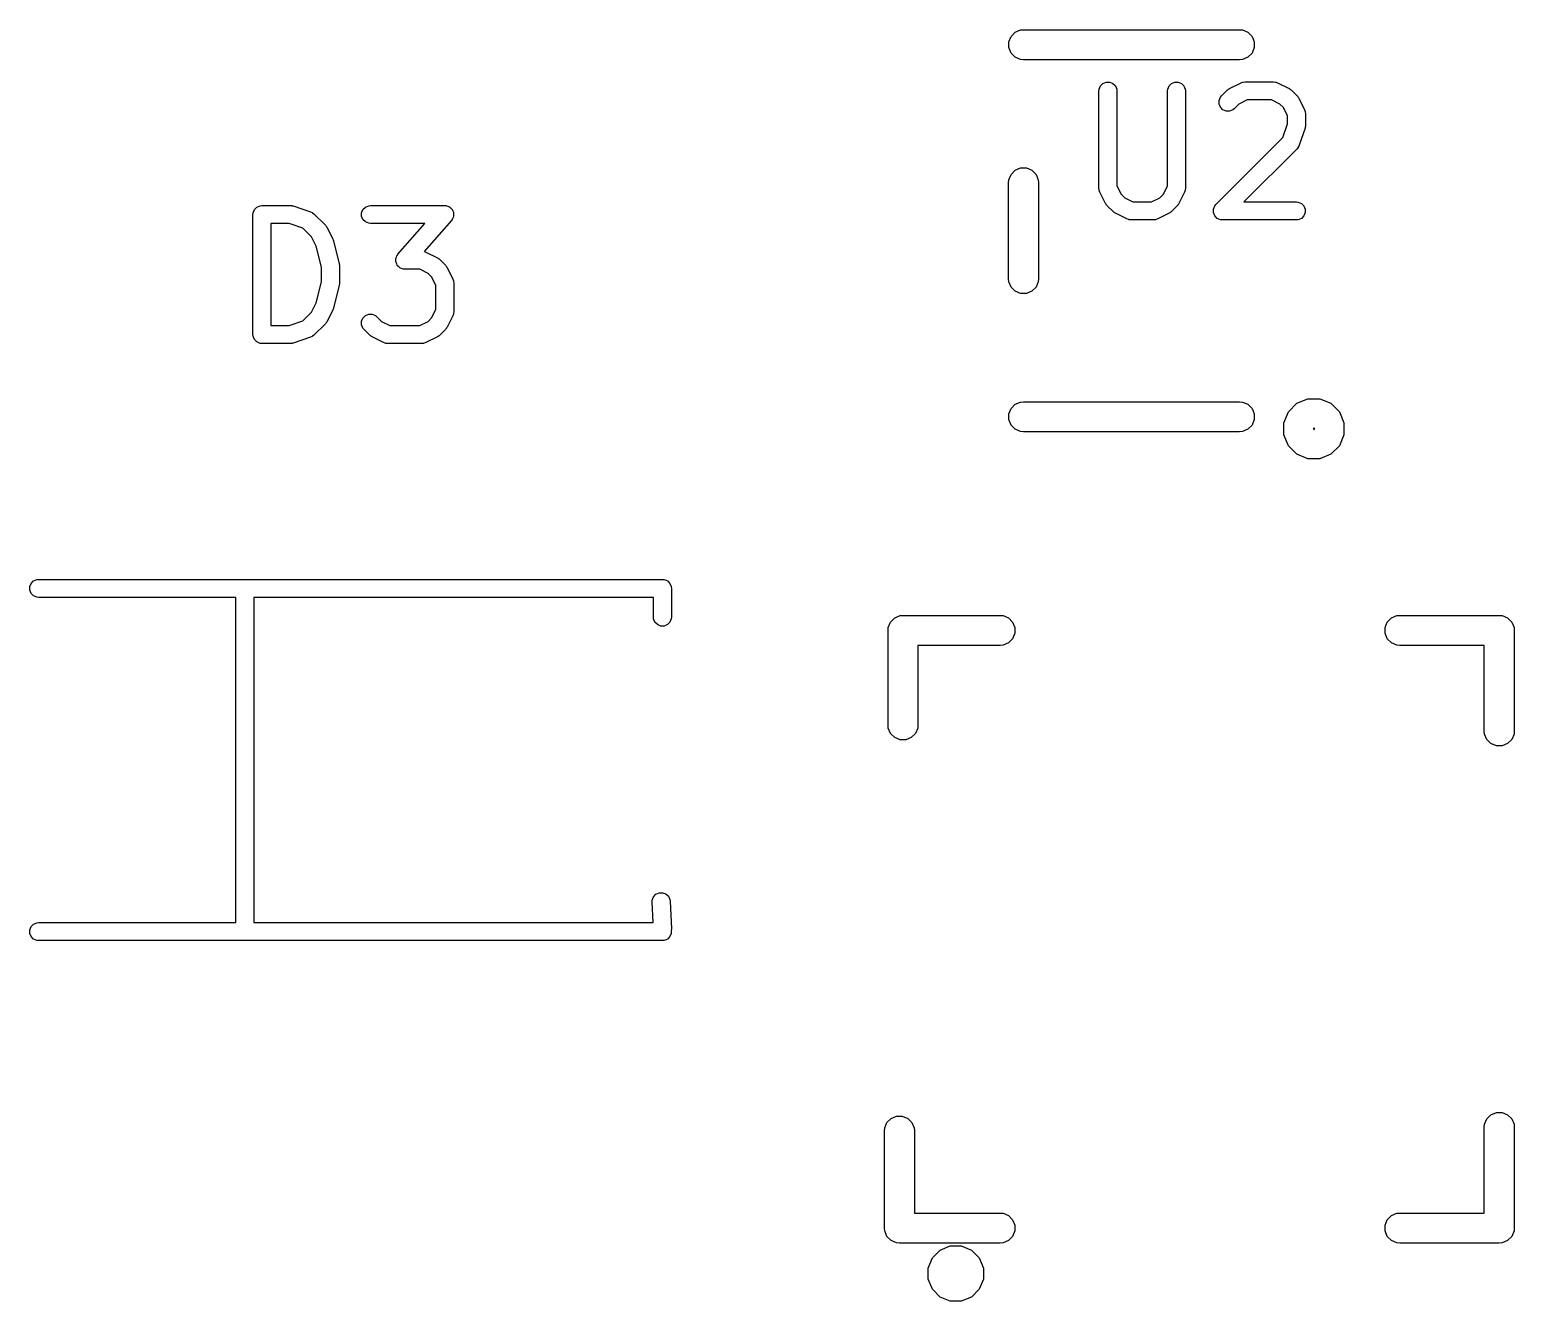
# Model space of a CAD drawing. Header units: inches. Extents: x 5.9 to 18, y -6.3 to -1.5.
# Drawn here: x 9.8278 to 10.315, y -3.9701 to -3.553 of the extents above; entities that cross this region are included whole.
import ezdxf

# ---------------------------------------------------------------- set-up
doc = ezdxf.new("R2010")
doc.units = ezdxf.units.IN
doc.header["$MEASUREMENT"] = 0
doc.layers.add('F.Silkscreen', color=41, linetype='CONTINUOUS', true_color=0xf2eda1)

msp = doc.modelspace()

# ---------------------------------------------------------------- linework, layer by layer
at = {"layer": 'F.Silkscreen', "linetype": 'CONTINUOUS'}
for p, q in [((10.14911, -3.55691), (10.14985, -3.55514)), ((10.14985, -3.55514), (10.1512, -3.55378)), ((10.1512, -3.55378), (10.15298, -3.55305)), ((10.15298, -3.55305), (10.15394, -3.55295)), ((10.15394, -3.55295), (10.2248, -3.55295)), ((10.2248, -3.55295), (10.22576, -3.55305)), ((10.22576, -3.55305), (10.22754, -3.55378)), ((10.22754, -3.55378), (10.2289, -3.55514)), ((10.2289, -3.55514), (10.22963, -3.55691)), ((10.14911, -3.55883), (10.14911, -3.55691)), ((10.14985, -3.56061), (10.14911, -3.55883)), ((10.1512, -3.56197), (10.14985, -3.56061)), ((10.2289, -3.56061), (10.22754, -3.56197)), ((10.22963, -3.55883), (10.2289, -3.56061)), ((10.22963, -3.55691), (10.22963, -3.55883)), ((10.15298, -3.5627), (10.1512, -3.56197)), ((10.15394, -3.5628), (10.15298, -3.5627)), ((10.2248, -3.5628), (10.15394, -3.5628)), ((10.22576, -3.5627), (10.2248, -3.5628)), ((10.22754, -3.56197), (10.22576, -3.5627)), ((10.17916, -3.57138), (10.17998, -3.57057)), ((10.17998, -3.57057), (10.18104, -3.57013)), ((10.18104, -3.57013), (10.18219, -3.57013)), ((10.18219, -3.57013), (10.18326, -3.57057)), ((10.18326, -3.57057), (10.18407, -3.57138)), ((10.20166, -3.57138), (10.20247, -3.57057)), ((10.20247, -3.57057), (10.20354, -3.57013)), ((10.20354, -3.57013), (10.20469, -3.57013)), ((10.20469, -3.57013), (10.20576, -3.57057)), ((10.20576, -3.57057), (10.20657, -3.57138)), ((10.22154, -3.57226), (10.22529, -3.57038)), ((10.22529, -3.57038), (10.22583, -3.57018)), ((10.22583, -3.57018), (10.22594, -3.57017)), ((10.22594, -3.57017), (10.22604, -3.57013)), ((10.22604, -3.57013), (10.22661, -3.57007)), ((10.22661, -3.57007), (10.23599, -3.57007)), ((10.23599, -3.57007), (10.23656, -3.57013)), ((10.23656, -3.57013), (10.23666, -3.57017)), ((10.23666, -3.57017), (10.23677, -3.57018)), ((10.23677, -3.57018), (10.23731, -3.57038)), ((10.23731, -3.57038), (10.24106, -3.57226)), ((10.17867, -3.57302), (10.17872, -3.57245)), ((10.17867, -3.6049), (10.17867, -3.57302)), ((10.17872, -3.57245), (10.17916, -3.57138)), ((10.18407, -3.57138), (10.18451, -3.57245)), ((10.18451, -3.57245), (10.18457, -3.57302)), ((10.18457, -3.57302), (10.18457, -3.6042)), ((10.20116, -3.57302), (10.20122, -3.57245)), ((10.20116, -3.6042), (10.20116, -3.57302)), ((10.20122, -3.57245), (10.20166, -3.57138)), ((10.20657, -3.57138), (10.20701, -3.57245)), ((10.20701, -3.57245), (10.20707, -3.57302)), ((10.20707, -3.57302), (10.20707, -3.6049)), ((10.21809, -3.5762), (10.21853, -3.57513)), ((10.21853, -3.57513), (10.2189, -3.57469)), ((10.2189, -3.57469), (10.22077, -3.57281)), ((10.22077, -3.57281), (10.221, -3.57263)), ((10.221, -3.57263), (10.22105, -3.57257)), ((10.22105, -3.57257), (10.22114, -3.57251)), ((10.22114, -3.57251), (10.22122, -3.57244)), ((10.22122, -3.57244), (10.22129, -3.57241)), ((10.22129, -3.57241), (10.22154, -3.57226)), ((10.24106, -3.57226), (10.2413, -3.57241)), ((10.2413, -3.57241), (10.24138, -3.57244)), ((10.24138, -3.57244), (10.24146, -3.57251)), ((10.24146, -3.57251), (10.24155, -3.57257)), ((10.24155, -3.57257), (10.2416, -3.57263)), ((10.2416, -3.57263), (10.24182, -3.57281)), ((10.24182, -3.57281), (10.2437, -3.57469)), ((10.2437, -3.57469), (10.24388, -3.57491)), ((10.24388, -3.57491), (10.24394, -3.57496)), ((10.24394, -3.57496), (10.244, -3.57505)), ((10.244, -3.57505), (10.24407, -3.57513)), ((10.24407, -3.57513), (10.2441, -3.57521)), ((10.2441, -3.57521), (10.24425, -3.57545)), ((10.24425, -3.57545), (10.24613, -3.5792)), ((10.21809, -3.57735), (10.21809, -3.5762)), ((10.21853, -3.57841), (10.21809, -3.57735)), ((10.21935, -3.57923), (10.21853, -3.57841)), ((10.22041, -3.57967), (10.21935, -3.57923)), ((10.22156, -3.57967), (10.22041, -3.57967)), ((10.22263, -3.57923), (10.22156, -3.57967)), ((10.22308, -3.57886), (10.22263, -3.57923)), ((10.22461, -3.57733), (10.22308, -3.57886)), ((10.22731, -3.57598), (10.22461, -3.57733)), ((10.23529, -3.57598), (10.22731, -3.57598)), ((10.23799, -3.57733), (10.23529, -3.57598)), ((10.23918, -3.57852), (10.23799, -3.57733)), ((10.24053, -3.58122), (10.23918, -3.57852)), ((10.24613, -3.5792), (10.24633, -3.57974)), ((10.24633, -3.57974), (10.24634, -3.57985)), ((10.24634, -3.57985), (10.24638, -3.57995)), ((10.24638, -3.57995), (10.24644, -3.58052)), ((10.24644, -3.58052), (10.24644, -3.58427)), ((10.23903, -3.5883), (10.24053, -3.58379)), ((10.24053, -3.58379), (10.24053, -3.58122)), ((10.24629, -3.58521), (10.24441, -3.59083)), ((10.24635, -3.58492), (10.24629, -3.58521)), ((10.24638, -3.58485), (10.24635, -3.58492)), ((10.24639, -3.58474), (10.24638, -3.58485)), ((10.24641, -3.58464), (10.24639, -3.58474)), ((10.24644, -3.58427), (10.24641, -3.58456)), ((10.24641, -3.58456), (10.24641, -3.58464)), ((10.21703, -3.61031), (10.23903, -3.5883)), ((10.2437, -3.59199), (10.22624, -3.60944)), ((10.24407, -3.59154), (10.2437, -3.59199)), ((10.24411, -3.59144), (10.24407, -3.59154)), ((10.24418, -3.59136), (10.24411, -3.59144)), ((10.24441, -3.59083), (10.24418, -3.59136)), ((10.14985, -3.60042), (10.1512, -3.59906)), ((10.1512, -3.59906), (10.15298, -3.59832)), ((10.15298, -3.59832), (10.1549, -3.59832)), ((10.1549, -3.59832), (10.15667, -3.59906)), ((10.15667, -3.59906), (10.15803, -3.60042)), ((10.14902, -3.60315), (10.14911, -3.60219)), ((10.14902, -3.63465), (10.14902, -3.60315)), ((10.14911, -3.60219), (10.14985, -3.60042)), ((10.15803, -3.60042), (10.15876, -3.60219)), ((10.15876, -3.60219), (10.15886, -3.60315)), ((10.15886, -3.60315), (10.15886, -3.63465)), ((10.18457, -3.6042), (10.18592, -3.6069)), ((10.19981, -3.6069), (10.20116, -3.6042)), ((10.17872, -3.60547), (10.17867, -3.6049)), ((10.17876, -3.60557), (10.17872, -3.60547)), ((10.17877, -3.60568), (10.17876, -3.60557)), ((10.17898, -3.60622), (10.17877, -3.60568)), ((10.18085, -3.60997), (10.17898, -3.60622)), ((10.18592, -3.6069), (10.18712, -3.60809)), ((10.18712, -3.60809), (10.18981, -3.60944)), ((10.18981, -3.60944), (10.19592, -3.60944)), ((10.19592, -3.60944), (10.19862, -3.60809)), ((10.19862, -3.60809), (10.19981, -3.6069)), ((10.20676, -3.60622), (10.20488, -3.60997)), ((10.20696, -3.60568), (10.20676, -3.60622)), ((10.20697, -3.60557), (10.20696, -3.60568)), ((10.20701, -3.60547), (10.20697, -3.60557)), ((10.20707, -3.6049), (10.20701, -3.60547)), ((10.22624, -3.60944), (10.24349, -3.60944)), ((10.24349, -3.60944), (10.24406, -3.6095)), ((10.24406, -3.6095), (10.24513, -3.60994)), ((9.90106, -3.61358), (9.90112, -3.613)), ((9.90106, -3.65295), (9.90106, -3.61358)), ((9.90112, -3.613), (9.90156, -3.61194)), ((9.90156, -3.61194), (9.90237, -3.61112)), ((9.90237, -3.61112), (9.90344, -3.61068)), ((9.90344, -3.61068), (9.90401, -3.61062)), ((9.90401, -3.61062), (9.91339, -3.61062)), ((9.91339, -3.61062), (9.91368, -3.61065)), ((9.91368, -3.61065), (9.91376, -3.61065)), ((9.91376, -3.61065), (9.91386, -3.61067)), ((9.91386, -3.61067), (9.91396, -3.61068)), ((9.91396, -3.61068), (9.91403, -3.61071)), ((9.91403, -3.61071), (9.91432, -3.61077)), ((9.91432, -3.61077), (9.91994, -3.61265)), ((9.91994, -3.61265), (9.92047, -3.61289)), ((9.92047, -3.61289), (9.92055, -3.61295)), ((9.92055, -3.61295), (9.92065, -3.613)), ((9.92065, -3.613), (9.9211, -3.61336)), ((9.9211, -3.61336), (9.92485, -3.61711)), ((9.93674, -3.613), (9.93718, -3.61194)), ((9.93674, -3.61415), (9.93674, -3.613)), ((9.93718, -3.61522), (9.93674, -3.61415)), ((9.93718, -3.61194), (9.93799, -3.61112)), ((9.93799, -3.61112), (9.93906, -3.61068)), ((9.93906, -3.61068), (9.93963, -3.61062)), ((9.93963, -3.61062), (9.964, -3.61062)), ((9.964, -3.61062), (9.96431, -3.61065)), ((9.96431, -3.61065), (9.96439, -3.61065)), ((9.96439, -3.61065), (9.96444, -3.61067)), ((9.96444, -3.61067), (9.96458, -3.61068)), ((9.96458, -3.61068), (9.96502, -3.61086)), ((9.96502, -3.61086), (9.96548, -3.61102)), ((9.96548, -3.61102), (9.96555, -3.61108)), ((9.96555, -3.61108), (9.96564, -3.61112)), ((9.96564, -3.61112), (9.96598, -3.61146)), ((9.96598, -3.61146), (9.96635, -3.61178)), ((9.96635, -3.61178), (9.96639, -3.61186)), ((9.96639, -3.61186), (9.96646, -3.61194)), ((9.96646, -3.61194), (9.96664, -3.61238)), ((9.96672, -3.61459), (9.96656, -3.61505)), ((9.96664, -3.61238), (9.96686, -3.61281)), ((9.9669, -3.61415), (9.96672, -3.61459)), ((9.96686, -3.61281), (9.96686, -3.61291)), ((9.96686, -3.61291), (9.9669, -3.613)), ((9.9669, -3.613), (9.9669, -3.61348)), ((9.9669, -3.61348), (9.96693, -3.61396)), ((9.96693, -3.61396), (9.9669, -3.61405)), ((9.9669, -3.61405), (9.9669, -3.61415)), ((10.18101, -3.61021), (10.18085, -3.60997)), ((10.18104, -3.61029), (10.18101, -3.61021)), ((10.1811, -3.61037), (10.18104, -3.61029)), ((10.18116, -3.61046), (10.1811, -3.61037)), ((10.18122, -3.61051), (10.18116, -3.61046)), ((10.1814, -3.61073), (10.18122, -3.61051)), ((10.18328, -3.61261), (10.1814, -3.61073)), ((10.18351, -3.61279), (10.18328, -3.61261)), ((10.18356, -3.61285), (10.18351, -3.61279)), ((10.18365, -3.61291), (10.18356, -3.61285)), ((10.18373, -3.61297), (10.18365, -3.61291)), ((10.1838, -3.613), (10.18373, -3.61297)), ((10.18405, -3.61316), (10.1838, -3.613)), ((10.1878, -3.61504), (10.18405, -3.61316)), ((10.20169, -3.61316), (10.19794, -3.61504)), ((10.20193, -3.613), (10.20169, -3.61316)), ((10.20201, -3.61297), (10.20193, -3.613)), ((10.20209, -3.61291), (10.20201, -3.61297)), ((10.20218, -3.61285), (10.20209, -3.61291)), ((10.20223, -3.61279), (10.20218, -3.61285)), ((10.20245, -3.61261), (10.20223, -3.61279)), ((10.20433, -3.61073), (10.20245, -3.61261)), ((10.20451, -3.61051), (10.20433, -3.61073)), ((10.20457, -3.61046), (10.20451, -3.61051)), ((10.20463, -3.61037), (10.20457, -3.61046)), ((10.2047, -3.61029), (10.20463, -3.61037)), ((10.20473, -3.61021), (10.2047, -3.61029)), ((10.20488, -3.60997), (10.20473, -3.61021)), ((10.21622, -3.61182), (10.21666, -3.61075)), ((10.21622, -3.61297), (10.21622, -3.61182)), ((10.21666, -3.61403), (10.21622, -3.61297)), ((10.21666, -3.61075), (10.21703, -3.61031)), ((10.21747, -3.61485), (10.21666, -3.61403)), ((10.24513, -3.60994), (10.24594, -3.61075)), ((10.24594, -3.61403), (10.24513, -3.61485)), ((10.24594, -3.61075), (10.24638, -3.61182)), ((10.24638, -3.61297), (10.24594, -3.61403)), ((10.24638, -3.61182), (10.24638, -3.61297)), ((9.91291, -3.61653), (9.90696, -3.61653)), ((9.90696, -3.61653), (9.90696, -3.64999)), ((9.91742, -3.61803), (9.91291, -3.61653)), ((9.92033, -3.62095), (9.91742, -3.61803)), ((9.92485, -3.61711), (9.92503, -3.61734)), ((9.92503, -3.61734), (9.92509, -3.61739)), ((9.92509, -3.61739), (9.92515, -3.61748)), ((9.92515, -3.61748), (9.92521, -3.61756)), ((9.92521, -3.61756), (9.92524, -3.61763)), ((9.92524, -3.61763), (9.9254, -3.61788)), ((9.9254, -3.61788), (9.92728, -3.62163)), ((9.93799, -3.61603), (9.93718, -3.61522)), ((9.93906, -3.61647), (9.93799, -3.61603)), ((9.93963, -3.61653), (9.93906, -3.61647)), ((9.9575, -3.61653), (9.93963, -3.61653)), ((9.94866, -3.62663), (9.9575, -3.61653)), ((9.96623, -3.61552), (9.95729, -3.62573)), ((9.9664, -3.61527), (9.96623, -3.61552)), ((9.96646, -3.61522), (9.9664, -3.61527)), ((9.96648, -3.61516), (9.96646, -3.61522)), ((9.96656, -3.61505), (9.96648, -3.61516)), ((10.18834, -3.61524), (10.1878, -3.61504)), ((10.18844, -3.61525), (10.18834, -3.61524)), ((10.18854, -3.61529), (10.18844, -3.61525)), ((10.18912, -3.61535), (10.18854, -3.61529)), ((10.19662, -3.61535), (10.18912, -3.61535)), ((10.19719, -3.61529), (10.19662, -3.61535)), ((10.19729, -3.61525), (10.19719, -3.61529)), ((10.1974, -3.61524), (10.19729, -3.61525)), ((10.19794, -3.61504), (10.1974, -3.61524)), ((10.21854, -3.61529), (10.21747, -3.61485)), ((10.21911, -3.61535), (10.21854, -3.61529)), ((10.24349, -3.61535), (10.21911, -3.61535)), ((10.24406, -3.61529), (10.24349, -3.61535)), ((10.24513, -3.61485), (10.24406, -3.61529)), ((9.92185, -3.62398), (9.92033, -3.62095)), ((9.92356, -3.63081), (9.92185, -3.62398)), ((9.92728, -3.62163), (9.92729, -3.62167)), ((9.92729, -3.62167), (9.9273, -3.62169)), ((9.9273, -3.62169), (9.92739, -3.62193)), ((9.92739, -3.62193), (9.92748, -3.62217)), ((9.92748, -3.62217), (9.92748, -3.62219)), ((9.92748, -3.62219), (9.9275, -3.62223)), ((9.9275, -3.62223), (9.92937, -3.62973)), ((9.94795, -3.62819), (9.94799, -3.6281)), ((9.94799, -3.62867), (9.94795, -3.62819)), ((9.94799, -3.628), (9.94817, -3.62755)), ((9.94799, -3.6281), (9.94799, -3.628)), ((9.94799, -3.62915), (9.94799, -3.62867)), ((9.94802, -3.62924), (9.94799, -3.62915)), ((9.94803, -3.62934), (9.94802, -3.62924)), ((9.94817, -3.62755), (9.94832, -3.6271)), ((9.94832, -3.6271), (9.9484, -3.62699)), ((9.9484, -3.62699), (9.94843, -3.62693)), ((9.94843, -3.62693), (9.94848, -3.62688)), ((9.94848, -3.62688), (9.94866, -3.62663)), ((9.95729, -3.62573), (9.95783, -3.62593)), ((9.95783, -3.62593), (9.96158, -3.62781)), ((9.96158, -3.62781), (9.96182, -3.62796)), ((9.96182, -3.62796), (9.9619, -3.62799)), ((9.9619, -3.62799), (9.96198, -3.62806)), ((9.96198, -3.62806), (9.96207, -3.62812)), ((9.96207, -3.62812), (9.96212, -3.62817)), ((9.96212, -3.62817), (9.96234, -3.62836)), ((9.96234, -3.62836), (9.96422, -3.63024)), ((9.92356, -3.63571), (9.92356, -3.63081)), ((9.92937, -3.62973), (9.92939, -3.62983)), ((9.92939, -3.62983), (9.92941, -3.62987)), ((9.92941, -3.62987), (9.92943, -3.63009)), ((9.92943, -3.63009), (9.92946, -3.6303)), ((9.92946, -3.6303), (9.92945, -3.63035)), ((9.92945, -3.63035), (9.92946, -3.63045)), ((9.92946, -3.63045), (9.92946, -3.63607)), ((9.94824, -3.62977), (9.94803, -3.62934)), ((9.94843, -3.63021), (9.94824, -3.62977)), ((9.9485, -3.63028), (9.94843, -3.63021)), ((9.94854, -3.63037), (9.9485, -3.63028)), ((9.9489, -3.63069), (9.94854, -3.63037)), ((9.94924, -3.63103), (9.9489, -3.63069)), ((9.94933, -3.63107), (9.94924, -3.63103)), ((9.94941, -3.63113), (9.94933, -3.63107)), ((9.94986, -3.63129), (9.94941, -3.63113)), ((9.95031, -3.63147), (9.94986, -3.63129)), ((9.95045, -3.63148), (9.95031, -3.63147)), ((9.9505, -3.6315), (9.95045, -3.63148)), ((9.95058, -3.6315), (9.9505, -3.6315)), ((9.95088, -3.63153), (9.95058, -3.6315)), ((9.95581, -3.63153), (9.95088, -3.63153)), ((9.95851, -3.63288), (9.95581, -3.63153)), ((9.9597, -3.63407), (9.95851, -3.63288)), ((9.96105, -3.63677), (9.9597, -3.63407)), ((9.96422, -3.63024), (9.9644, -3.63046)), ((9.9644, -3.63046), (9.96446, -3.63051)), ((9.96446, -3.63051), (9.96452, -3.6306)), ((9.96452, -3.6306), (9.96458, -3.63068)), ((9.96458, -3.63068), (9.96461, -3.63075)), ((9.96461, -3.63075), (9.96477, -3.631)), ((9.96477, -3.631), (9.96665, -3.63475)), ((9.92185, -3.64254), (9.92356, -3.63571)), ((9.92937, -3.63679), (9.9275, -3.64429)), ((9.92939, -3.63669), (9.92937, -3.63679)), ((9.92941, -3.63665), (9.92939, -3.63669)), ((9.92943, -3.63643), (9.92941, -3.63665)), ((9.92946, -3.63622), (9.92943, -3.63643)), ((9.92946, -3.63607), (9.92945, -3.63617)), ((9.92945, -3.63617), (9.92946, -3.63622)), ((9.96105, -3.64475), (9.96105, -3.63677)), ((9.96665, -3.63475), (9.96685, -3.63529)), ((9.96685, -3.63529), (9.96686, -3.6354)), ((9.96686, -3.6354), (9.9669, -3.6355)), ((9.9669, -3.6355), (9.96696, -3.63607)), ((9.96696, -3.63607), (9.96696, -3.64545)), ((10.14911, -3.63561), (10.14902, -3.63465)), ((10.14985, -3.63738), (10.14911, -3.63561)), ((10.1512, -3.63874), (10.14985, -3.63738)), ((10.15298, -3.63947), (10.1512, -3.63874)), ((10.15667, -3.63874), (10.1549, -3.63947)), ((10.15803, -3.63738), (10.15667, -3.63874)), ((10.15876, -3.63561), (10.15803, -3.63738)), ((10.15886, -3.63465), (10.15876, -3.63561)), ((9.92033, -3.64557), (9.92185, -3.64254)), ((10.1549, -3.63947), (10.15298, -3.63947)), ((9.91291, -3.64999), (9.91742, -3.64849)), ((9.91742, -3.64849), (9.92033, -3.64557)), ((9.9254, -3.64864), (9.92524, -3.64889)), ((9.92728, -3.64489), (9.9254, -3.64864)), ((9.92729, -3.64485), (9.92728, -3.64489)), ((9.9273, -3.64483), (9.92729, -3.64485)), ((9.92739, -3.64459), (9.9273, -3.64483)), ((9.92748, -3.64435), (9.92739, -3.64459)), ((9.9275, -3.64429), (9.92748, -3.64433)), ((9.92748, -3.64433), (9.92748, -3.64435)), ((9.93674, -3.64862), (9.93718, -3.64756)), ((9.93674, -3.64977), (9.93674, -3.64862)), ((9.93718, -3.64756), (9.93799, -3.64674)), ((9.93799, -3.64674), (9.93906, -3.6463)), ((9.93906, -3.6463), (9.94021, -3.6463)), ((9.94021, -3.6463), (9.94127, -3.64674)), ((9.94127, -3.64674), (9.94172, -3.64711)), ((9.94172, -3.64711), (9.94326, -3.64864)), ((9.94326, -3.64864), (9.94595, -3.64999)), ((9.95581, -3.64999), (9.95851, -3.64864)), ((9.95851, -3.64864), (9.9597, -3.64745)), ((9.9597, -3.64745), (9.96105, -3.64475)), ((9.96665, -3.64677), (9.96477, -3.65052)), ((9.96685, -3.64623), (9.96665, -3.64677)), ((9.96686, -3.64612), (9.96685, -3.64623)), ((9.9669, -3.64602), (9.96686, -3.64612)), ((9.96696, -3.64545), (9.9669, -3.64602)), ((9.90112, -3.65352), (9.90106, -3.65295)), ((9.90156, -3.65459), (9.90112, -3.65352)), ((9.90696, -3.64999), (9.91291, -3.64999)), ((9.92055, -3.65357), (9.92047, -3.65364)), ((9.92065, -3.65353), (9.92055, -3.65357)), ((9.9211, -3.65316), (9.92065, -3.65353)), ((9.92485, -3.64941), (9.9211, -3.65316)), ((9.92503, -3.64918), (9.92485, -3.64941)), ((9.92509, -3.64913), (9.92503, -3.64918)), ((9.92515, -3.64904), (9.92509, -3.64913)), ((9.92521, -3.64896), (9.92515, -3.64904)), ((9.92524, -3.64889), (9.92521, -3.64896)), ((9.93718, -3.65084), (9.93674, -3.64977)), ((9.93754, -3.65128), (9.93718, -3.65084)), ((9.93942, -3.65316), (9.93754, -3.65128)), ((9.93965, -3.65334), (9.93942, -3.65316)), ((9.9397, -3.6534), (9.93965, -3.65334)), ((9.93979, -3.65346), (9.9397, -3.6534)), ((9.93987, -3.65353), (9.93979, -3.65346)), ((9.93994, -3.65356), (9.93987, -3.65353)), ((9.94019, -3.65371), (9.93994, -3.65356)), ((9.94595, -3.64999), (9.95581, -3.64999)), ((9.96182, -3.65356), (9.96158, -3.65371)), ((9.9619, -3.65353), (9.96182, -3.65356)), ((9.96198, -3.65346), (9.9619, -3.65353)), ((9.96207, -3.6534), (9.96198, -3.65346)), ((9.96212, -3.65334), (9.96207, -3.6534)), ((9.96234, -3.65316), (9.96212, -3.65334)), ((9.96422, -3.65128), (9.96234, -3.65316)), ((9.9644, -3.65106), (9.96422, -3.65128)), ((9.96446, -3.65101), (9.9644, -3.65106)), ((9.96452, -3.65092), (9.96446, -3.65101)), ((9.96458, -3.65084), (9.96452, -3.65092)), ((9.96461, -3.65076), (9.96458, -3.65084)), ((9.96477, -3.65052), (9.96461, -3.65076)), ((9.90237, -3.6554), (9.90156, -3.65459)), ((9.90344, -3.65584), (9.90237, -3.6554)), ((9.90401, -3.6559), (9.90344, -3.65584)), ((9.91339, -3.6559), (9.90401, -3.6559)), ((9.91368, -3.65587), (9.91339, -3.6559)), ((9.91376, -3.65588), (9.91368, -3.65587)), ((9.91386, -3.65585), (9.91376, -3.65588)), ((9.91396, -3.65584), (9.91386, -3.65585)), ((9.91403, -3.65581), (9.91396, -3.65584)), ((9.91432, -3.65575), (9.91403, -3.65581)), ((9.91994, -3.65387), (9.91432, -3.65575)), ((9.92047, -3.65364), (9.91994, -3.65387)), ((9.94394, -3.65559), (9.94019, -3.65371)), ((9.94448, -3.65579), (9.94394, -3.65559)), ((9.94458, -3.6558), (9.94448, -3.65579)), ((9.94468, -3.65584), (9.94458, -3.6558)), ((9.94526, -3.6559), (9.94468, -3.65584)), ((9.95651, -3.6559), (9.94526, -3.6559)), ((9.95708, -3.65584), (9.95651, -3.6559)), ((9.95718, -3.6558), (9.95708, -3.65584)), ((9.95729, -3.65579), (9.95718, -3.6558)), ((9.95783, -3.65559), (9.95729, -3.65579)), ((9.96158, -3.65371), (9.95783, -3.65559)), ((10.14911, -3.67896), (10.14985, -3.67719)), ((10.14985, -3.67719), (10.1512, -3.67583)), ((10.1512, -3.67583), (10.15298, -3.67509)), ((10.15298, -3.67509), (10.15394, -3.675)), ((10.15394, -3.675), (10.2248, -3.675)), ((10.2248, -3.675), (10.22576, -3.67509)), ((10.22576, -3.67509), (10.22754, -3.67583)), ((10.22754, -3.67583), (10.2289, -3.67719)), ((10.2289, -3.67719), (10.22963, -3.67896)), ((10.24087, -3.67828), (10.24364, -3.67551)), ((10.24364, -3.67551), (10.24725, -3.67401)), ((10.24725, -3.67401), (10.25117, -3.67401)), ((10.25117, -3.67401), (10.25479, -3.67551)), ((10.25479, -3.67551), (10.25756, -3.67828)), ((10.14911, -3.68088), (10.14911, -3.67896)), ((10.14985, -3.68266), (10.14911, -3.68088)), ((10.1512, -3.68401), (10.14985, -3.68266)), ((10.2289, -3.68266), (10.22754, -3.68401)), ((10.22963, -3.68088), (10.2289, -3.68266)), ((10.22963, -3.67896), (10.22963, -3.68088)), ((10.23937, -3.6819), (10.24087, -3.67828)), ((10.23937, -3.68378), (10.23937, -3.6819)), ((10.25756, -3.67828), (10.25906, -3.6819)), ((10.25906, -3.6819), (10.25906, -3.68582)), ((10.15298, -3.68475), (10.1512, -3.68401)), ((10.15394, -3.68484), (10.15298, -3.68475)), ((10.2248, -3.68484), (10.15394, -3.68484)), ((10.22576, -3.68475), (10.2248, -3.68484)), ((10.22754, -3.68401), (10.22576, -3.68475)), ((10.23937, -3.68582), (10.23937, -3.68378)), ((10.24087, -3.68944), (10.23937, -3.68582)), ((10.24913, -3.68366), (10.24902, -3.68378)), ((10.24902, -3.68378), (10.24902, -3.68394)), ((10.24902, -3.68394), (10.24913, -3.68406)), ((10.24929, -3.68366), (10.24913, -3.68366)), ((10.24913, -3.68406), (10.24929, -3.68406)), ((10.24941, -3.68378), (10.24929, -3.68366)), ((10.24929, -3.68406), (10.24941, -3.68394)), ((10.24941, -3.68394), (10.24941, -3.68378)), ((10.25906, -3.68582), (10.25756, -3.68944)), ((10.24364, -3.69221), (10.24087, -3.68944)), ((10.24725, -3.6937), (10.24364, -3.69221)), ((10.25479, -3.69221), (10.25117, -3.6937)), ((10.25756, -3.68944), (10.25479, -3.69221)), ((10.25117, -3.6937), (10.24725, -3.6937)), ((9.82781, -3.73564), (9.82825, -3.73458)), ((9.82781, -3.7368), (9.82781, -3.73564)), ((9.82825, -3.73458), (9.82907, -3.73377)), ((9.82907, -3.73377), (9.83013, -3.73332)), ((9.83013, -3.73332), (9.83071, -3.73327)), ((9.83071, -3.73327), (10.03543, -3.73327)), ((10.03543, -3.73327), (10.03601, -3.73332)), ((10.03601, -3.73332), (10.03707, -3.73377)), ((10.03707, -3.73377), (10.03789, -3.73458)), ((10.03789, -3.73458), (10.03833, -3.73564)), ((10.03833, -3.73564), (10.03839, -3.73622)), ((10.03839, -3.73622), (10.03839, -3.74567)), ((9.82825, -3.73786), (9.82781, -3.7368)), ((9.82907, -3.73868), (9.82825, -3.73786)), ((9.83013, -3.73912), (9.82907, -3.73868)), ((9.83071, -3.73917), (9.83013, -3.73912)), ((9.89547, -3.73917), (9.83071, -3.73917)), ((9.89547, -3.84587), (9.89547, -3.73917)), ((10.03248, -3.73917), (9.90138, -3.73917)), ((9.90138, -3.73917), (9.90138, -3.84587)), ((10.03248, -3.74567), (10.03248, -3.73917)), ((10.03254, -3.74625), (10.03248, -3.74567)), ((10.03839, -3.74567), (10.03833, -3.74625)), ((10.11028, -3.74727), (10.11164, -3.74591)), ((10.11164, -3.74591), (10.11341, -3.74517)), ((10.11341, -3.74517), (10.11437, -3.74508)), ((10.11437, -3.74508), (10.14626, -3.74508)), ((10.14626, -3.74508), (10.14722, -3.74517)), ((10.14722, -3.74517), (10.14899, -3.74591)), ((10.14899, -3.74591), (10.15035, -3.74727)), ((10.27327, -3.74727), (10.27463, -3.74591)), ((10.27463, -3.74591), (10.2764, -3.74517)), ((10.2764, -3.74517), (10.27736, -3.74508)), ((10.27736, -3.74508), (10.31004, -3.74508)), ((10.31004, -3.74508), (10.311, -3.74517)), ((10.311, -3.74517), (10.31277, -3.74591)), ((10.31277, -3.74591), (10.31413, -3.74727)), ((10.03298, -3.74731), (10.03254, -3.74625)), ((10.03379, -3.74812), (10.03298, -3.74731)), ((10.03486, -3.74857), (10.03379, -3.74812)), ((10.03601, -3.74857), (10.03486, -3.74857)), ((10.03707, -3.74812), (10.03601, -3.74857)), ((10.03789, -3.74731), (10.03707, -3.74812)), ((10.03833, -3.74625), (10.03789, -3.74731)), ((10.10945, -3.75), (10.10954, -3.74904)), ((10.10945, -3.7811), (10.10945, -3.75)), ((10.10954, -3.74904), (10.11028, -3.74727)), ((10.15035, -3.74727), (10.15109, -3.74904)), ((10.15109, -3.75096), (10.15035, -3.75273)), ((10.15109, -3.74904), (10.15109, -3.75096)), ((10.27254, -3.74904), (10.27327, -3.74727)), ((10.27254, -3.75096), (10.27254, -3.74904)), ((10.27327, -3.75273), (10.27254, -3.75096)), ((10.31413, -3.74727), (10.31487, -3.74904)), ((10.31487, -3.74904), (10.31496, -3.75)), ((10.31496, -3.75), (10.31496, -3.78307)), ((10.14626, -3.75492), (10.11929, -3.75492)), ((10.11929, -3.75492), (10.11929, -3.7811)), ((10.14722, -3.75483), (10.14626, -3.75492)), ((10.14899, -3.75409), (10.14722, -3.75483)), ((10.15035, -3.75273), (10.14899, -3.75409)), ((10.27463, -3.75409), (10.27327, -3.75273)), ((10.2764, -3.75483), (10.27463, -3.75409)), ((10.27736, -3.75492), (10.2764, -3.75483)), ((10.30512, -3.75492), (10.27736, -3.75492)), ((10.30512, -3.78307), (10.30512, -3.75492)), ((10.10954, -3.78206), (10.10945, -3.7811)), ((10.11028, -3.78384), (10.10954, -3.78206)), ((10.11164, -3.78519), (10.11028, -3.78384)), ((10.11846, -3.78384), (10.1171, -3.78519)), ((10.1192, -3.78206), (10.11846, -3.78384)), ((10.11929, -3.7811), (10.1192, -3.78206)), ((10.30521, -3.78403), (10.30512, -3.78307)), ((10.30595, -3.7858), (10.30521, -3.78403)), ((10.31487, -3.78403), (10.31413, -3.7858)), ((10.31496, -3.78307), (10.31487, -3.78403)), ((10.11341, -3.78593), (10.11164, -3.78519)), ((10.11533, -3.78593), (10.11341, -3.78593)), ((10.1171, -3.78519), (10.11533, -3.78593)), ((10.30731, -3.78716), (10.30595, -3.7858)), ((10.30908, -3.7879), (10.30731, -3.78716)), ((10.311, -3.7879), (10.30908, -3.7879)), ((10.31277, -3.78716), (10.311, -3.7879)), ((10.31413, -3.7858), (10.31277, -3.78716)), ((10.03209, -3.8391), (10.03212, -3.83853)), ((10.03212, -3.83853), (10.03252, -3.83744)), ((10.03252, -3.83744), (10.03329, -3.83659)), ((10.03329, -3.83659), (10.03434, -3.83611)), ((10.03434, -3.83611), (10.03549, -3.83606)), ((10.03549, -3.83606), (10.03657, -3.83645)), ((10.03657, -3.83645), (10.03742, -3.83723)), ((10.03742, -3.83723), (10.03791, -3.83828)), ((10.03791, -3.83828), (10.03799, -3.83885)), ((10.03238, -3.84587), (10.03209, -3.8391)), ((10.03799, -3.83885), (10.03838, -3.8479)), ((9.82781, -3.84824), (9.82825, -3.84718)), ((9.82781, -3.84939), (9.82781, -3.84824)), ((9.82825, -3.84718), (9.82907, -3.84636)), ((9.82907, -3.84636), (9.83013, -3.84592)), ((9.83013, -3.84592), (9.83071, -3.84587)), ((9.83071, -3.84587), (9.89547, -3.84587)), ((9.90138, -3.84587), (10.03238, -3.84587)), ((10.03838, -3.8479), (10.03835, -3.84848)), ((9.82825, -3.85046), (9.82781, -3.84939)), ((9.82907, -3.85127), (9.82825, -3.85046)), ((9.83013, -3.85171), (9.82907, -3.85127)), ((9.83071, -3.85177), (9.83013, -3.85171)), ((10.03543, -3.85177), (9.83071, -3.85177)), ((10.03601, -3.85171), (10.03543, -3.85177)), ((10.03707, -3.85127), (10.03601, -3.85171)), ((10.03789, -3.85046), (10.03707, -3.85127)), ((10.03833, -3.84939), (10.03789, -3.85046)), ((10.03835, -3.84848), (10.03833, -3.84854)), ((10.03833, -3.84854), (10.03833, -3.84939)), ((10.10836, -3.91321), (10.1091, -3.91144)), ((10.1091, -3.91144), (10.11045, -3.91008)), ((10.11045, -3.91008), (10.11223, -3.90935)), ((10.11223, -3.90935), (10.11415, -3.90935)), ((10.11415, -3.90935), (10.11592, -3.91008)), ((10.11592, -3.91008), (10.11728, -3.91144)), ((10.11728, -3.91144), (10.11802, -3.91321)), ((10.30521, -3.91203), (10.30595, -3.91026)), ((10.30595, -3.91026), (10.30731, -3.9089)), ((10.30731, -3.9089), (10.30908, -3.90817)), ((10.30908, -3.90817), (10.311, -3.90817)), ((10.311, -3.90817), (10.31277, -3.9089)), ((10.31277, -3.9089), (10.31413, -3.91026)), ((10.31413, -3.91026), (10.31487, -3.91203)), ((10.10827, -3.91417), (10.10836, -3.91321)), ((10.10827, -3.94488), (10.10827, -3.91417)), ((10.11802, -3.91321), (10.11811, -3.91417)), ((10.11811, -3.91417), (10.11811, -3.94114)), ((10.30512, -3.91299), (10.30521, -3.91203)), ((10.30512, -3.94114), (10.30512, -3.91299)), ((10.31487, -3.91203), (10.31496, -3.91299)), ((10.31496, -3.91299), (10.31496, -3.94606)), ((10.10827, -3.94606), (10.10827, -3.94488)), ((10.11811, -3.94114), (10.14626, -3.94114)), ((10.14626, -3.94114), (10.14722, -3.94124)), ((10.14722, -3.94124), (10.14899, -3.94197)), ((10.14899, -3.94197), (10.15035, -3.94333)), ((10.15035, -3.94333), (10.15109, -3.9451)), ((10.15109, -3.9451), (10.15109, -3.94702)), ((10.27254, -3.9451), (10.27327, -3.94333)), ((10.27254, -3.94702), (10.27254, -3.9451)), ((10.27327, -3.94333), (10.27463, -3.94197)), ((10.27463, -3.94197), (10.2764, -3.94124)), ((10.2764, -3.94124), (10.27736, -3.94114)), ((10.27736, -3.94114), (10.30512, -3.94114)), ((10.10836, -3.94702), (10.10827, -3.94606)), ((10.1091, -3.9488), (10.10836, -3.94702)), ((10.11045, -3.95015), (10.1091, -3.9488)), ((10.11223, -3.95089), (10.11045, -3.95015)), ((10.14899, -3.95015), (10.14722, -3.95089)), ((10.15035, -3.9488), (10.14899, -3.95015)), ((10.15109, -3.94702), (10.15035, -3.9488)), ((10.27327, -3.9488), (10.27254, -3.94702)), ((10.27463, -3.95015), (10.27327, -3.9488)), ((10.2764, -3.95089), (10.27463, -3.95015)), ((10.31277, -3.95015), (10.311, -3.95089)), ((10.31413, -3.9488), (10.31277, -3.95015)), ((10.31487, -3.94702), (10.31413, -3.9488)), ((10.31496, -3.94606), (10.31487, -3.94702)), ((10.11319, -3.95098), (10.11223, -3.95089)), ((10.11437, -3.95098), (10.11319, -3.95098)), ((10.14626, -3.95098), (10.11437, -3.95098)), ((10.124, -3.95588), (10.12655, -3.95333)), ((10.12655, -3.95333), (10.12989, -3.95195)), ((10.12989, -3.95195), (10.1335, -3.95195)), ((10.1335, -3.95195), (10.13683, -3.95333)), ((10.13683, -3.95333), (10.13939, -3.95588)), ((10.14722, -3.95089), (10.14626, -3.95098)), ((10.27736, -3.95098), (10.2764, -3.95089)), ((10.31004, -3.95098), (10.27736, -3.95098)), ((10.311, -3.95089), (10.31004, -3.95098)), ((10.12262, -3.95922), (10.124, -3.95588)), ((10.12262, -3.96283), (10.12262, -3.95922)), ((10.13939, -3.95588), (10.14077, -3.95922)), ((10.14077, -3.95922), (10.14077, -3.96283)), ((10.124, -3.96616), (10.12262, -3.96283)), ((10.14077, -3.96283), (10.13939, -3.96616)), ((10.12655, -3.96872), (10.124, -3.96616)), ((10.12989, -3.9701), (10.12655, -3.96872)), ((10.1335, -3.9701), (10.12989, -3.9701)), ((10.13683, -3.96872), (10.1335, -3.9701)), ((10.13939, -3.96616), (10.13683, -3.96872))]:
    msp.add_line(p, q, dxfattribs=at)

doc.saveas('drawing.dxf')
